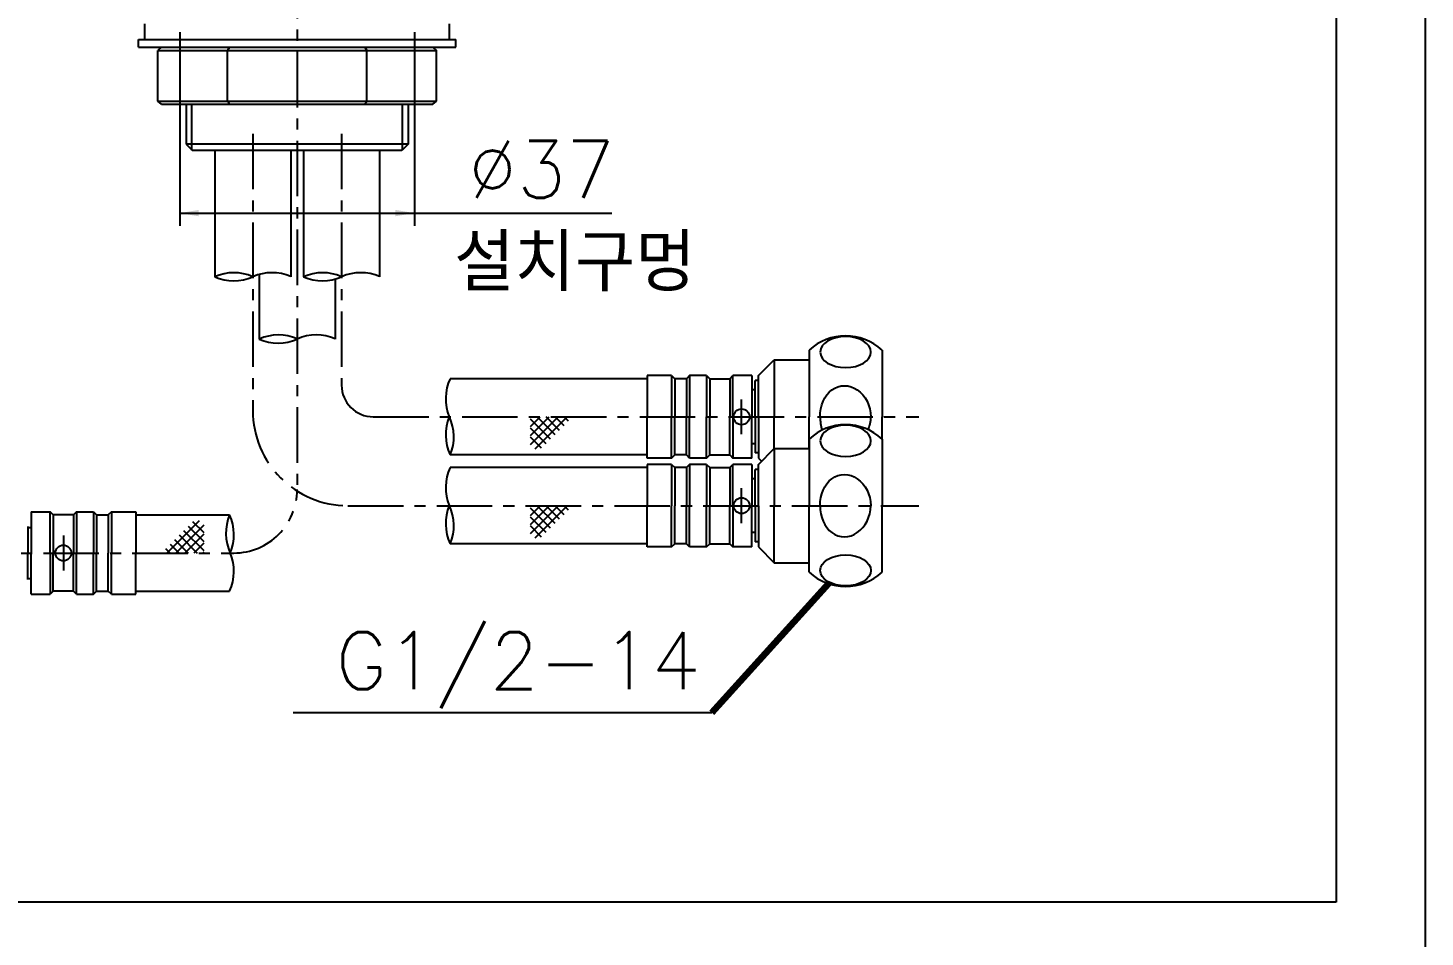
# Model space of a CAD drawing. Extents: x 8952 to 9546, y 9173 to 10013.
# Drawn here: x 9325.6 to 9545.8, y 9598.9 to 9742.1 of the extents above; entities that cross this region are included whole.
import ezdxf
from ezdxf.enums import TextEntityAlignment as Align

# ---------------------------------------------------------------- set-up
doc = ezdxf.new("R2010")
doc.units = 0
doc.header["$LTSCALE"] = 7
doc.header["$MEASUREMENT"] = 0
doc.linetypes.add('CENTER', pattern=[2, 1.25, -0.25, 0.25, -0.25])
doc.layers.get('0').update_dxf_attribs({"color": 2, "linetype": 'CONTINUOUS'})
for name, color, linetype in [('CL', 1, 'CENTER'), ('D', 2, 'CONTINUOUS'), ('DWG', 7, 'CONTINUOUS')]:
    doc.layers.add(name, color=color, linetype=linetype)
doc.styles.add('GHS', font='ROMANS', dxfattribs={"bigfont": 'GHS'})
doc.dimstyles.new('STANDARD$7', dxfattribs={"dimtxt": 3.5, "dimasz": 3, "dimexe": 1, "dimexo": 0.0625, "dimgap": 1, "dimtad": 1, "dimdec": 4, "dimzin": 0, "dimdsep": 46, "dimtxsty": 'GHS', "dimcen": 1, "dimclrt": 2, "dimadec": 0, "dimazin": 0, "dimtfac": 1, "dimtdec": 4, "dimtofl": 0, "dimtmove": 0, "dimatfit": 3, "dimfxl": 0, "dimtolj": 1, "dimtzin": 0, "dimarcsym": 0})

msp = doc.modelspace()

# ---------------------------------------------------------------- linework, layer by layer
msp.add_line((9545.79, 10013.39), (9545.79, 9593.39))
at = {"color": 4}
for p, q in [((9531.79, 9979.39), (9531.79, 9604.39)), ((9531.79, 9604.39), (8982.79, 9604.39))]:
    msp.add_line(p, q, dxfattribs=at)
at = {"color": 7, "linetype": 'Continuous'}
for p, q in [((9343.99, 9740.3), (9343.99, 9742.8)), ((9391.99, 9740.3), (9391.99, 9742.8)), ((9342.99, 9739.1), (9342.99, 9740.3)), ((9342.99, 9740.3), (9392.99, 9740.3)), ((9342.99, 9739.1), (9392.99, 9739.1)), ((9346.63, 9739.1), (9346.05, 9738.6)), ((9357.31, 9739.1), (9357.02, 9738.6)), ((9378.67, 9739.1), (9378.96, 9738.6)), ((9389.36, 9739.1), (9389.93, 9738.6)), ((9392.99, 9739.1), (9392.99, 9740.3)), ((9346.05, 9730.6), (9346.05, 9738.6)), ((9346.05, 9738.6), (9389.93, 9738.6)), ((9357.02, 9730.6), (9357.02, 9738.6)), ((9378.96, 9730.6), (9378.96, 9738.6)), ((9389.93, 9730.6), (9389.93, 9738.6)), ((9346.63, 9730.1), (9346.05, 9730.6)), ((9346.05, 9730.6), (9389.93, 9730.6)), ((9346.63, 9730.1), (9389.36, 9730.1)), ((9350.49, 9730.1), (9350.49, 9723.8)), ((9357.31, 9730.1), (9357.02, 9730.6)), ((9378.67, 9730.1), (9378.96, 9730.6)), ((9385.49, 9730.1), (9385.49, 9723.8)), ((9389.36, 9730.1), (9389.93, 9730.6)), ((9350.49, 9723.8), (9351.49, 9722.8)), ((9385.49, 9723.8), (9350.49, 9723.8)), ((9385.49, 9723.8), (9384.49, 9722.8)), ((9384.49, 9722.8), (9351.49, 9722.8))]:
    msp.add_line(p, q, dxfattribs=at)
at = {"color": 2}
for p, q in [((9404.78, 9677.91), (9407.74, 9680.86)), ((9404.78, 9680.74), (9404.91, 9680.86)), ((9404.78, 9679.32), (9406.32, 9680.86)), ((9404.78, 9676.49), (9409.15, 9680.86)), ((9407.95, 9677.32), (9404.78, 9680.49)), ((9405.49, 9675.79), (9410.56, 9680.86)), ((9408.65, 9678.03), (9405.82, 9680.86)), ((9409.36, 9678.73), (9407.23, 9680.86)), ((9410.07, 9679.44), (9408.64, 9680.86)), ((9410.77, 9680.15), (9410.06, 9680.86)), ((9407.24, 9676.61), (9404.78, 9679.07)), ((9406.53, 9675.9), (9404.78, 9677.66)), ((9404.78, 9663.91), (9407.74, 9666.86)), ((9404.78, 9666.74), (9404.91, 9666.86)), ((9404.78, 9665.32), (9406.32, 9666.86)), ((9404.78, 9662.49), (9409.15, 9666.86)), ((9407.95, 9663.32), (9404.78, 9666.49)), ((9405.49, 9661.79), (9410.56, 9666.86)), ((9408.65, 9664.03), (9405.82, 9666.86)), ((9409.36, 9664.73), (9407.23, 9666.86)), ((9410.07, 9665.44), (9408.64, 9666.86)), ((9410.77, 9666.15), (9410.06, 9666.86)), ((9352.55, 9664.48), (9347.47, 9659.4)), ((9351.51, 9664.36), (9353.26, 9662.61)), ((9407.24, 9662.61), (9404.78, 9665.07)), ((9353.26, 9663.77), (9348.89, 9659.4)), ((9349.39, 9662.24), (9352.22, 9659.4)), ((9350.09, 9662.94), (9353.26, 9659.78)), ((9353.26, 9662.36), (9350.3, 9659.4)), ((9350.8, 9663.65), (9353.26, 9661.19)), ((9406.53, 9661.9), (9404.78, 9663.66)), ((9347.26, 9660.12), (9347.98, 9659.4)), ((9347.97, 9660.82), (9349.39, 9659.4)), ((9348.68, 9661.53), (9350.81, 9659.4)), ((9353.26, 9660.94), (9351.72, 9659.4)), ((9353.26, 9659.53), (9353.13, 9659.4))]:
    msp.add_line(p, q, dxfattribs=at)
at = {"color": 2, "linetype": 'Continuous'}
for centre, radius, start, end in [((9358.02, 9696.2), 7.37, 66.1725, 114.2454), ((9357.97, 9709.65), 7.37, 246.1725, 294.2454), ((9364.02, 9696.09), 7.48, 66.5742, 113.8437), ((9372.02, 9696.2), 7.37, 66.1725, 114.2454), ((9371.97, 9709.65), 7.37, 246.1725, 294.2454), ((9378.02, 9696.09), 7.48, 66.5742, 113.8437), ((9365.02, 9686.39), 7.37, 66.1725, 114.2454), ((9364.97, 9699.84), 7.37, 246.1725, 294.2454), ((9371.02, 9686.28), 7.48, 66.5742, 113.8437), ((9398.77, 9683.73), 7.37, 154.7924, 202.8559), ((9398.77, 9678), 7.37, 157.1441, 205.2076), ((9385.32, 9677.73), 7.37, 337.1441, 25.2076), ((9398.77, 9669.73), 7.37, 154.7924, 202.8559), ((9398.77, 9664), 7.37, 157.1441, 205.2076), ((9385.32, 9663.73), 7.37, 337.1441, 25.2076), ((9364.12, 9662.54), 7.37, 157.1441, 205.2076), ((9350.66, 9662.26), 7.37, 337.1441, 25.2076), ((9350.66, 9656.54), 7.37, 334.7924, 22.8559)]:
    msp.add_arc(centre, radius, start, end, dxfattribs=at)
at = {"layer": 'CL'}
for p, q in [((9367.99, 9850.37), (9367.99, 9669.4)), ((9360.99, 9725.47), (9360.99, 9681.86)), ((9374.99, 9725.47), (9374.99, 9685.86)), ((9438.05, 9678.11), (9438.05, 9683.61)), ((9379.99, 9680.86), (9466.01, 9680.86)), ((9438.05, 9664.11), (9438.05, 9669.61)), ((9375.99, 9666.86), (9466.01, 9666.86)), ((9331.14, 9662.15), (9331.14, 9656.65)), ((9257.99, 9659.4), (9357.99, 9659.4))]:
    msp.add_line(p, q, dxfattribs=at)
for centre, radius, start, end in [((9379.99, 9685.86), 5, 180, 270), ((9375.99, 9681.86), 15, 180, 270), ((9357.99, 9669.4), 10, 270, 0)]:
    msp.add_arc(centre, radius, start, end, dxfattribs=at)
at = {"layer": 'D'}
for p, q in [((9349.49, 9741.47), (9349.49, 9710.96)), ((9386.49, 9741.47), (9386.49, 9710.96)), ((9351.39, 9722.9), (9351.39, 9730.1)), ((9384.59, 9722.9), (9384.59, 9730.1)), ((9349.4, 9712.96), (9417.59, 9712.96)), ((9433.34, 9634.23), (9367.36, 9634.23))]:
    msp.add_line(p, q, dxfattribs=at)
for points in [[(9352.49, 9713.46), (9352.49, 9712.46), (9349.49, 9712.96)], [(9383.49, 9713.46), (9383.49, 9712.46), (9386.49, 9712.96)]]:
    msp.add_solid(points, dxfattribs=at)
at = {"layer": 'DWG'}
for p, q in [((9354.99, 9722.8), (9354.99, 9702.91)), ((9366.99, 9722.8), (9366.99, 9702.91)), ((9368.99, 9722.8), (9368.99, 9702.91)), ((9380.99, 9722.8), (9380.99, 9702.91)), ((9380.99, 9722.8), (9380.99, 9702.91)), ((9361.99, 9703.3), (9361.99, 9693.1)), ((9373.99, 9702.57), (9373.99, 9693.1)), ((9373.99, 9702.57), (9373.99, 9693.1)), ((9448.69, 9691.36), (9448.69, 9680.86)), ((9460.19, 9691.36), (9460.19, 9680.86)), ((9440.69, 9687.36), (9443.19, 9689.86)), ((9443.19, 9689.86), (9443.19, 9680.86)), ((9443.19, 9689.86), (9448.69, 9689.86)), ((9423.19, 9686.86), (9392.11, 9686.86)), ((9423.19, 9687.36), (9423.19, 9680.86)), ((9427.02, 9687.36), (9423.19, 9687.36)), ((9427.02, 9687.36), (9427.02, 9680.86)), ((9427.02, 9687.36), (9427.52, 9686.86)), ((9427.52, 9686.86), (9427.52, 9680.86)), ((9429.36, 9686.86), (9427.52, 9686.86)), ((9429.86, 9687.36), (9429.36, 9686.86)), ((9429.36, 9686.86), (9429.36, 9680.86)), ((9429.86, 9687.36), (9429.86, 9680.86)), ((9432.52, 9687.36), (9429.86, 9687.36)), ((9432.52, 9687.36), (9432.52, 9680.86)), ((9432.52, 9687.36), (9433.02, 9686.86)), ((9433.02, 9686.86), (9433.02, 9680.86)), ((9433.02, 9686.86), (9436.19, 9686.86)), ((9436.19, 9686.86), (9436.69, 9687.36)), ((9436.19, 9686.86), (9436.19, 9680.86)), ((9436.69, 9680.86), (9436.69, 9687.36)), ((9439.69, 9687.36), (9436.69, 9687.36)), ((9439.69, 9687.36), (9439.69, 9680.86)), ((9440.19, 9685.11), (9440.19, 9686.56)), ((9440.69, 9686.56), (9440.19, 9686.56)), ((9440.19, 9680.86), (9440.19, 9686.56)), ((9440.69, 9680.86), (9440.69, 9687.36)), ((9440.69, 9680.86), (9440.69, 9687.36)), ((9440.19, 9685.11), (9439.69, 9685.11)), ((9423.19, 9674.36), (9423.19, 9680.86)), ((9427.02, 9674.36), (9427.02, 9680.86)), ((9427.52, 9674.86), (9427.52, 9680.86)), ((9429.36, 9674.86), (9429.36, 9680.86)), ((9429.86, 9674.36), (9429.86, 9680.86)), ((9432.52, 9674.36), (9432.52, 9680.86)), ((9433.02, 9674.86), (9433.02, 9680.86)), ((9436.19, 9674.86), (9436.19, 9680.86)), ((9436.69, 9680.86), (9436.69, 9674.36)), ((9439.69, 9674.36), (9439.69, 9680.86)), ((9440.19, 9680.86), (9440.19, 9675.16)), ((9440.69, 9680.86), (9440.69, 9674.36)), ((9440.69, 9680.86), (9440.69, 9674.36)), ((9443.19, 9675.86), (9443.19, 9680.86)), ((9448.69, 9675.86), (9448.69, 9680.86)), ((9460.19, 9677.36), (9460.19, 9680.86)), ((9448.69, 9677.36), (9448.69, 9666.86)), ((9460.19, 9677.36), (9460.19, 9666.86)), ((9440.19, 9676.61), (9439.69, 9676.61)), ((9440.19, 9676.61), (9440.19, 9675.16)), ((9440.69, 9675.16), (9440.19, 9675.16)), ((9440.69, 9673.36), (9443.19, 9675.86)), ((9443.19, 9675.86), (9443.19, 9666.86)), ((9443.19, 9675.86), (9448.69, 9675.86)), ((9423.19, 9674.86), (9392.11, 9674.86)), ((9423.19, 9672.86), (9392.11, 9672.86)), ((9427.02, 9674.36), (9423.19, 9674.36)), ((9423.19, 9673.36), (9423.19, 9666.86)), ((9427.02, 9673.36), (9423.19, 9673.36)), ((9427.02, 9674.36), (9427.52, 9674.86)), ((9427.02, 9673.36), (9427.02, 9666.86)), ((9427.02, 9673.36), (9427.52, 9672.86)), ((9429.36, 9674.86), (9427.52, 9674.86)), ((9427.52, 9672.86), (9427.52, 9666.86)), ((9429.36, 9672.86), (9427.52, 9672.86)), ((9429.86, 9674.36), (9429.36, 9674.86)), ((9429.86, 9673.36), (9429.36, 9672.86)), ((9429.36, 9672.86), (9429.36, 9666.86)), ((9432.52, 9674.36), (9429.86, 9674.36)), ((9429.86, 9673.36), (9429.86, 9666.86)), ((9432.52, 9673.36), (9429.86, 9673.36)), ((9432.52, 9674.36), (9433.02, 9674.86)), ((9432.52, 9673.36), (9432.52, 9666.86)), ((9432.52, 9673.36), (9433.02, 9672.86)), ((9433.02, 9674.86), (9436.19, 9674.86)), ((9433.02, 9672.86), (9433.02, 9666.86)), ((9433.02, 9672.86), (9436.19, 9672.86)), ((9436.19, 9674.86), (9436.69, 9674.36)), ((9436.19, 9672.86), (9436.69, 9673.36)), ((9436.19, 9672.86), (9436.19, 9666.86)), ((9439.69, 9674.36), (9436.69, 9674.36)), ((9436.69, 9666.86), (9436.69, 9673.36)), ((9439.69, 9673.36), (9436.69, 9673.36)), ((9439.69, 9673.36), (9439.69, 9666.86)), ((9440.69, 9674.36), (9441.19, 9673.86)), ((9440.69, 9666.86), (9440.69, 9673.36)), ((9440.69, 9666.86), (9440.69, 9673.36)), ((9440.19, 9671.11), (9439.69, 9671.11)), ((9440.19, 9666.86), (9440.19, 9672.56)), ((9440.19, 9671.11), (9440.19, 9672.56)), ((9440.69, 9672.56), (9440.19, 9672.56)), ((9423.19, 9660.36), (9423.19, 9666.86)), ((9427.02, 9660.36), (9427.02, 9666.86)), ((9427.52, 9660.86), (9427.52, 9666.86)), ((9429.36, 9660.86), (9429.36, 9666.86)), ((9429.86, 9660.36), (9429.86, 9666.86)), ((9432.52, 9660.36), (9432.52, 9666.86)), ((9433.02, 9660.86), (9433.02, 9666.86)), ((9436.19, 9660.86), (9436.19, 9666.86)), ((9436.69, 9666.86), (9436.69, 9660.36)), ((9439.69, 9660.36), (9439.69, 9666.86)), ((9440.19, 9666.86), (9440.19, 9661.16)), ((9440.69, 9666.86), (9440.69, 9660.36)), ((9440.69, 9666.86), (9440.69, 9660.36)), ((9443.19, 9657.86), (9443.19, 9666.86)), ((9448.69, 9656.36), (9448.69, 9666.86)), ((9460.19, 9656.36), (9460.19, 9666.86)), ((9326.05, 9665.9), (9329.05, 9665.9)), ((9326.05, 9665.9), (9326.05, 9659.4)), ((9329.55, 9665.4), (9329.05, 9665.9)), ((9329.05, 9659.4), (9329.05, 9665.9)), ((9332.72, 9665.4), (9329.55, 9665.4)), ((9329.55, 9665.4), (9329.55, 9659.4)), ((9333.22, 9665.9), (9332.72, 9665.4)), ((9332.72, 9665.4), (9332.72, 9659.4)), ((9333.22, 9665.9), (9333.22, 9659.4)), ((9333.22, 9665.9), (9335.88, 9665.9)), ((9335.88, 9665.9), (9336.38, 9665.4)), ((9335.88, 9665.9), (9335.88, 9659.4)), ((9336.38, 9665.4), (9338.22, 9665.4)), ((9336.38, 9665.4), (9336.38, 9659.4)), ((9338.72, 9665.9), (9338.22, 9665.4)), ((9338.22, 9665.4), (9338.22, 9659.4)), ((9338.72, 9665.9), (9342.55, 9665.9)), ((9338.72, 9665.9), (9338.72, 9659.4)), ((9342.55, 9665.9), (9342.55, 9659.4)), ((9342.55, 9665.4), (9357.33, 9665.4)), ((9325.55, 9663.6), (9325.55, 9659.4)), ((9325.55, 9663.4), (9326.05, 9663.4)), ((9440.19, 9662.61), (9439.69, 9662.61)), ((9440.19, 9662.61), (9440.19, 9661.16)), ((9423.19, 9660.86), (9392.11, 9660.86)), ((9427.02, 9660.36), (9423.19, 9660.36)), ((9427.02, 9660.36), (9427.52, 9660.86)), ((9429.36, 9660.86), (9427.52, 9660.86)), ((9429.86, 9660.36), (9429.36, 9660.86)), ((9432.52, 9660.36), (9429.86, 9660.36)), ((9432.52, 9660.36), (9433.02, 9660.86)), ((9433.02, 9660.86), (9436.19, 9660.86)), ((9436.19, 9660.86), (9436.69, 9660.36)), ((9439.69, 9660.36), (9436.69, 9660.36)), ((9440.69, 9661.16), (9440.19, 9661.16)), ((9440.69, 9660.36), (9443.19, 9657.86)), ((9325.55, 9655.2), (9325.55, 9659.4)), ((9326.05, 9652.9), (9326.05, 9659.4)), ((9329.05, 9659.4), (9329.05, 9652.9)), ((9329.55, 9653.4), (9329.55, 9659.4)), ((9332.72, 9653.4), (9332.72, 9659.4)), ((9333.22, 9652.9), (9333.22, 9659.4)), ((9335.88, 9652.9), (9335.88, 9659.4)), ((9336.38, 9653.4), (9336.38, 9659.4)), ((9338.22, 9653.4), (9338.22, 9659.4)), ((9338.72, 9652.9), (9338.72, 9659.4)), ((9342.55, 9652.9), (9342.55, 9659.4)), ((9443.19, 9657.86), (9448.69, 9657.86)), ((9325.55, 9655.4), (9326.05, 9655.4)), ((9329.55, 9653.4), (9329.05, 9652.9)), ((9332.72, 9653.4), (9329.55, 9653.4)), ((9333.22, 9652.9), (9332.72, 9653.4)), ((9335.88, 9652.9), (9336.38, 9653.4)), ((9336.38, 9653.4), (9338.22, 9653.4)), ((9338.72, 9652.9), (9338.22, 9653.4)), ((9342.55, 9653.4), (9357.33, 9653.4)), ((9326.05, 9652.9), (9329.05, 9652.9)), ((9333.22, 9652.9), (9335.88, 9652.9)), ((9338.72, 9652.9), (9342.55, 9652.9))]:
    msp.add_line(p, q, dxfattribs=at)
at = {"layer": 'DWG', "color": 4}
msp.add_line((9448.69, 9676.67), (9448.69, 9675.17), dxfattribs=at)
at = {"layer": 'DWG'}
for centre in [(9438.05, 9680.86), (9438.05, 9666.86), (9331.14, 9659.4)]:
    msp.add_circle(centre, 1.25, dxfattribs=at)
for centre, start, end in [((9454.44, 9685.14), 47.2588, 132.7412), ((9454.44, 9671.14), 47.2588, 132.7412), ((9454.44, 9662.59), 227.2588, 312.7412)]:
    msp.add_arc(centre, 8.47, start, end, dxfattribs=at)
at = {"layer": 'DWG', "extrusion": (0, 0, -1)}
for centre in [(9454.44, 9691.07), (9454.44, 9677.07)]:
    msp.add_ellipse(centre, major_axis=(-4, 0), ratio=0.612372, dxfattribs=at)
for centre in [(9454.44, 9680.86), (9454.44, 9666.86)]:
    msp.add_ellipse(centre, major_axis=(-0.52, 4.89), ratio=0.812554, start_param=-1.483985, end_param=1.657608, dxfattribs=at)
at = {"layer": 'DWG'}
for centre, start_param, end_param in [((9454.44, 9680.86), -1.483985, -1.042205), ((9454.44, 9680.86), 1.229314, 1.657608), ((9454.44, 9666.86), -1.483985, 1.657608)]:
    msp.add_ellipse(centre, major_axis=(-0.52, -4.89), ratio=0.812554, start_param=start_param, end_param=end_param, dxfattribs=at)
msp.add_ellipse((9454.44, 9656.66), major_axis=(-4, 0), ratio=0.612372, dxfattribs=at)

# ---------------------------------------------------------------- texts
at = {"layer": 'DWG', "style": 'GHS'}
for s, p in [('%%C37', (9394.93, 9715.35)), ('설치구멍', (9392.73, 9700.64))]:
    msp.add_text(s, height=9, dxfattribs=at).set_placement(p)
msp.add_text('G1/2-14', height=9, dxfattribs=at).set_placement((9431.53, 9637.93), align=Align.RIGHT)

# ---------------------------------------------------------------- leaders
at = {"layer": 'D'}
msp.add_leader([(9451.74, 9654.56), (9433.34, 9634.23)], dimstyle='STANDARD$7', override={"dimexe": 2, "dimexo": 1, "dimtad": 0, "dimcen": 0, "dimclrd": 256, "dimclre": 256, "dimclrt": 256, "dimadec": 4, "dimtfac": 0.5, "dimtix": 1, "dimtofl": 1, "dimtmove": 2, "dimlwd": 65535, "dimlwe": 65535}, dxfattribs=at)

doc.saveas('drawing.dxf')
